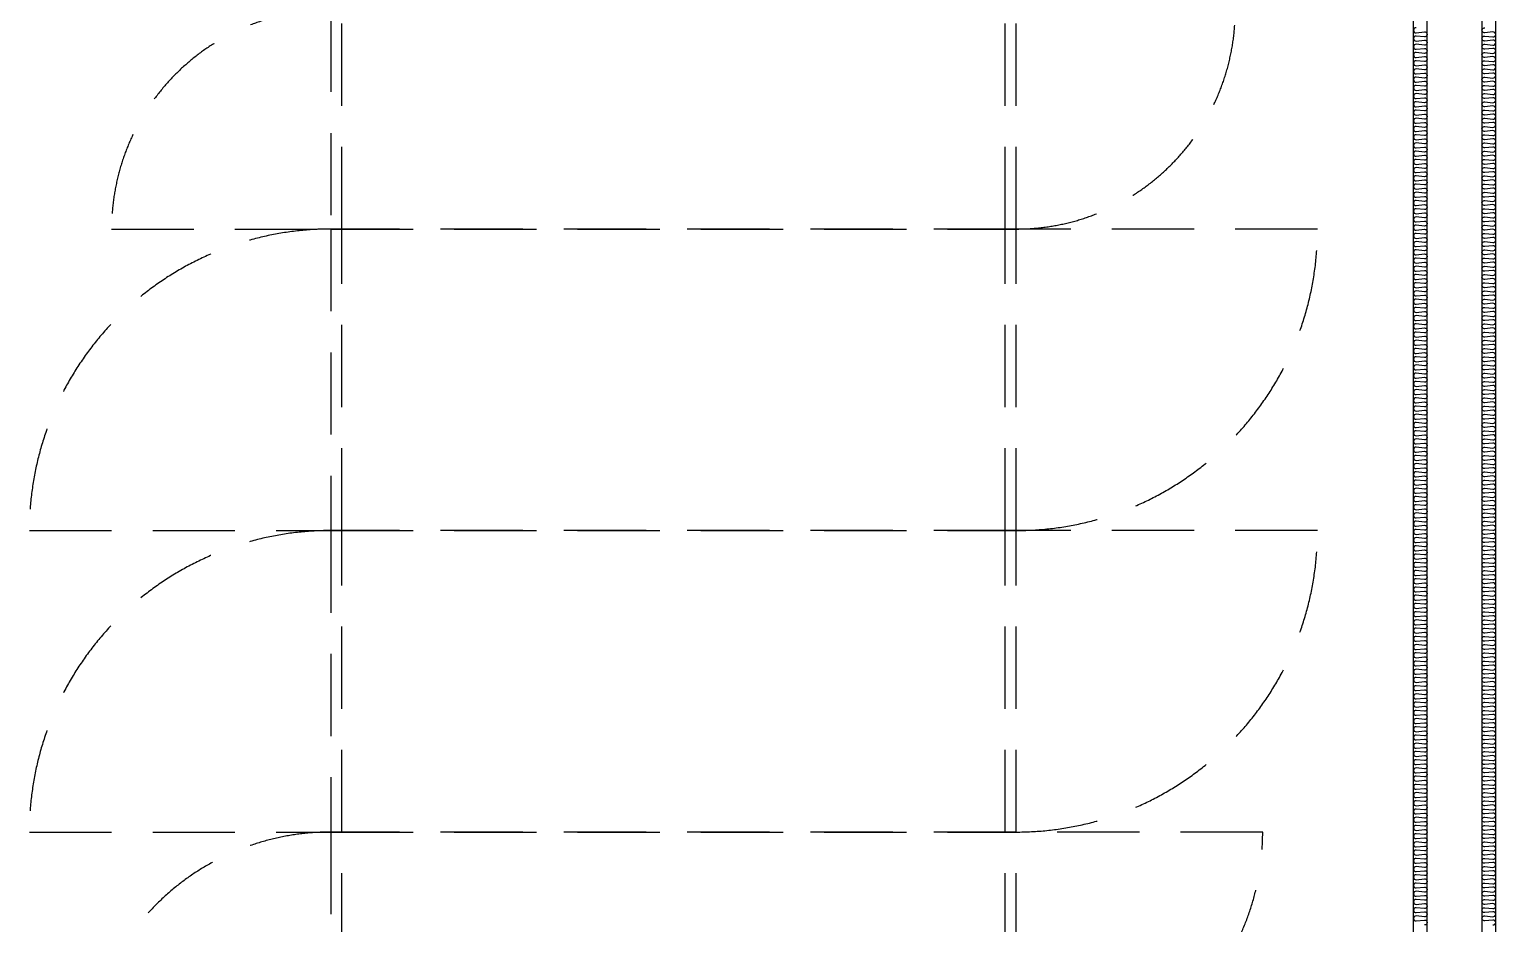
# Model space of a CAD drawing. Header units: millimetres. Extents: x -95754 to 177808, y 34455 to 150605.
# Drawn here: x 129554 to 134904, y 135071 to 138334 of the extents above; entities that cross this region are included whole.
import ezdxf

# ---------------------------------------------------------------- set-up
doc = ezdxf.new("R2010")
doc.units = ezdxf.units.MM
doc.header["$LTSCALE"] = 300
doc.linetypes.add('H1', pattern=[1.5, 1, -0.5])
for name, color, linetype in [('------00 Switch Gear', 8, 'Continuous'), ('A-ETC-전기', 253, 'H1'), ('A-WALL-D', 7, 'Continuous'), ('ISL', 251, 'Continuous')]:
    doc.layers.add(name, color=color, linetype=linetype)

# ---------------------------------------------------------------- blocks, each defined once
blk = doc.blocks.new('800X2500')
at = {"layer": 'A-ETC-전기'}
for p, q in [((-2460, 800), (-2460, 0)), ((800, 800), (-42, 800)), ((-40, 800), (-40, 0)), ((-3300, 0), (-2458, 0))]:
    blk.add_line(p, q, dxfattribs=at)
blk.add_lwpolyline([(-2500, 800), (-2500, 0), (0, 0), (0, 800)], close=True, dxfattribs=at)
for centre, start, end in [((-2500, 0), 90, 180), ((0, 800), 270, 0)]:
    blk.add_arc(centre, 800, start, end, dxfattribs=at)
blk = doc.blocks.new('1100X2500')
at = {"layer": 'A-ETC-전기'}
for p, q in [((-2460, 1100), (-2460, 0)), ((1100, 1100), (-42, 1100)), ((-40, 1100), (-40, 0)), ((-3600, 0), (-2458, 0))]:
    blk.add_line(p, q, dxfattribs=at)
at = {"layer": 'A-ETC-전기', "elevation": 0}
blk.add_lwpolyline([(-2500, 1100), (-2500, 0), (0, 0), (0, 1100)], close=True, dxfattribs=at)
at = {"layer": 'A-ETC-전기'}
for centre, start, end in [((-2500, 0), 90, 180), ((0, 1100), 270, 0)]:
    blk.add_arc(centre, 1100, start, end, dxfattribs=at)
blk = doc.blocks.new('900X2500')
at = {"layer": 'A-ETC-전기'}
for p, q in [((-2460, 900), (-2460, 0)), ((900, 900), (-42, 900)), ((-40, 900), (-40, 0)), ((-3400, 0), (-2458, 0))]:
    blk.add_line(p, q, dxfattribs=at)
at = {"layer": 'A-ETC-전기', "elevation": 0}
blk.add_lwpolyline([(-2500, 900), (-2500, 0), (0, 0), (0, 900)], close=True, dxfattribs=at)
at = {"layer": 'A-ETC-전기'}
for centre, start, end in [((-2500, 0), 90, 180), ((0, 900), 270, 0)]:
    blk.add_arc(centre, 900, start, end, dxfattribs=at)

msp = doc.modelspace()

# ---------------------------------------------------------------- linework, layer by layer
at = {"layer": 'A-WALL-D', "elevation": 0}
msp.add_lwpolyline([(134653.6, 128755), (134653.6, 142140), (134853.6, 142140), (134853.6, 128755)], dxfattribs=at)
at = {"layer": 'ISL'}
msp.add_lwpolyline([(134603.6, 127205), (134603.6, 127405), (134053.6, 127405), (134053.6, 128805), (134603.6, 128805), (134603.6, 142140)], dxfattribs=at)
at = {"layer": 'ISL', "elevation": 0}
msp.add_lwpolyline([(134903.6, 127205), (134903.6, 127405), (135453.6, 127405), (135453.6, 128805), (134903.6, 128805), (134903.6, 142140)], dxfattribs=at)
at = {"layer": 'ISL'}
msp.add_lwpolyline([(134613.6, 138339, 0.44469), (134603.6, 138330, 0.44469), (134613.6, 138321), (134643.6, 138324, -1.108889), (134643.6, 138306), (134613.6, 138309, 0.44469), (134603.6, 138300, 0.44469), (134613.6, 138291), (134643.6, 138294, -1.108889), (134643.6, 138276), (134613.6, 138279, 0.44469), (134603.6, 138270, 0.44469), (134613.6, 138261), (134643.6, 138264, -1.108889), (134643.6, 138246), (134613.6, 138249, 0.44469), (134603.6, 138240, 0.44469), (134613.6, 138231), (134643.6, 138234, -1.108889), (134643.6, 138216), (134613.6, 138219, 0.44469), (134603.6, 138210, 0.44469), (134613.6, 138201), (134643.6, 138204, -1.108889), (134643.6, 138186), (134613.6, 138189, 0.44469), (134603.6, 138180, 0.44469), (134613.6, 138171), (134643.6, 138174, -1.108889), (134643.6, 138156), (134613.6, 138159, 0.44469), (134603.6, 138150, 0.44469), (134613.6, 138141), (134643.6, 138144, -1.108889), (134643.6, 138126), (134613.6, 138129, 0.44469), (134603.6, 138120, 0.44469), (134613.6, 138111), (134643.6, 138114, -1.108889), (134643.6, 138096), (134613.6, 138099, 0.44469), (134603.6, 138090, 0.44469), (134613.6, 138081), (134643.6, 138084, -1.108889), (134643.6, 138066), (134613.6, 138069, 0.44469), (134603.6, 138060, 0.44469), (134613.6, 138051), (134643.6, 138054, -1.108889), (134643.6, 138036), (134613.6, 138039, 0.44469), (134603.6, 138030, 0.44469), (134613.6, 138021), (134643.6, 138024, -1.108889), (134643.6, 138006), (134613.6, 138009, 0.44469), (134603.6, 138000, 0.44469), (134613.6, 137991), (134643.6, 137994, -1.108889), (134643.6, 137976), (134613.6, 137979, 0.44469), (134603.6, 137970, 0.44469), (134613.6, 137961), (134643.6, 137964, -1.108889), (134643.6, 137946), (134613.6, 137949, 0.44469), (134603.6, 137940, 0.44469), (134613.6, 137931), (134643.6, 137934, -1.108889), (134643.6, 137916), (134613.6, 137919, 0.44469), (134603.6, 137910, 0.44469), (134613.6, 137901), (134643.6, 137904, -1.108889), (134643.6, 137886), (134613.6, 137889, 0.44469), (134603.6, 137880, 0.44469), (134613.6, 137871), (134643.6, 137874, -1.108889), (134643.6, 137856), (134613.6, 137859, 0.44469), (134603.6, 137850, 0.44469), (134613.6, 137841), (134643.6, 137844, -1.108889), (134643.6, 137826), (134613.6, 137829, 0.44469), (134603.6, 137820, 0.44469), (134613.6, 137811), (134643.6, 137814, -1.108889), (134643.6, 137796), (134613.6, 137799, 0.44469), (134603.6, 137790, 0.44469), (134613.6, 137781), (134643.6, 137784, -1.108889), (134643.6, 137766), (134613.6, 137769, 0.44469), (134603.6, 137760, 0.44469), (134613.6, 137751), (134643.6, 137754, -1.108889), (134643.6, 137736), (134613.6, 137739, 0.44469), (134603.6, 137730, 0.44469), (134613.6, 137721), (134643.6, 137724, -1.108889), (134643.6, 137706), (134613.6, 137709, 0.44469), (134603.6, 137700, 0.44469), (134613.6, 137691), (134643.6, 137694, -1.108889), (134643.6, 137676), (134613.6, 137679, 0.44469), (134603.6, 137670, 0.44469), (134613.6, 137661), (134643.6, 137664, -1.108889), (134643.6, 137646), (134613.6, 137649, 0.44469), (134603.6, 137640, 0.44469), (134613.6, 137631), (134643.6, 137634, -1.108889), (134643.6, 137616), (134613.6, 137619, 0.44469), (134603.6, 137610, 0.44469), (134613.6, 137601), (134643.6, 137604, -1.108889), (134643.6, 137586), (134613.6, 137589, 0.44469), (134603.6, 137580, 0.44469), (134613.6, 137571), (134643.6, 137574, -1.108889), (134643.6, 137556), (134613.6, 137559, 0.44469), (134603.6, 137550, 0.44469), (134613.6, 137541), (134643.6, 137544, -1.108889), (134643.6, 137526), (134613.6, 137529, 0.44469), (134603.6, 137520, 0.44469), (134613.6, 137511), (134643.6, 137514, -1.108889), (134643.6, 137496), (134613.6, 137499, 0.44469), (134603.6, 137490, 0.44469), (134613.6, 137481), (134643.6, 137484, -1.108889), (134643.6, 137466), (134613.6, 137469, 0.44469), (134603.6, 137460, 0.44469), (134613.6, 137451), (134643.6, 137454, -1.108889), (134643.6, 137436), (134613.6, 137439, 0.44469), (134603.6, 137430, 0.44469), (134613.6, 137421), (134643.6, 137424, -1.108889), (134643.6, 137406), (134613.6, 137409, 0.44469), (134603.6, 137400, 0.44469), (134613.6, 137391), (134643.6, 137394, -1.108889), (134643.6, 137376), (134613.6, 137379, 0.44469), (134603.6, 137370, 0.44469), (134613.6, 137361), (134643.6, 137364, -1.108889), (134643.6, 137346), (134613.6, 137349, 0.44469), (134603.6, 137340, 0.44469), (134613.6, 137331), (134643.6, 137334, -1.108889), (134643.6, 137316), (134613.6, 137319, 0.44469), (134603.6, 137310, 0.44469), (134613.6, 137301), (134643.6, 137304, -1.108889), (134643.6, 137286), (134613.6, 137289, 0.44469), (134603.6, 137280, 0.44469), (134613.6, 137271), (134643.6, 137274, -1.108889), (134643.6, 137256), (134613.6, 137259, 0.44469), (134603.6, 137250, 0.44469), (134613.6, 137241), (134643.6, 137244, -1.108889), (134643.6, 137226), (134613.6, 137229, 0.44469), (134603.6, 137220, 0.44469), (134613.6, 137211), (134643.6, 137214, -1.108889), (134643.6, 137196), (134613.6, 137199, 0.44469), (134603.6, 137190, 0.44469), (134613.6, 137181), (134643.6, 137184, -1.108889), (134643.6, 137166), (134613.6, 137169, 0.44469), (134603.6, 137160, 0.44469), (134613.6, 137151), (134643.6, 137154, -1.108889), (134643.6, 137136), (134613.6, 137139, 0.44469), (134603.6, 137130, 0.44469), (134613.6, 137121), (134643.6, 137124, -1.108889), (134643.6, 137106), (134613.6, 137109, 0.44469), (134603.6, 137100, 0.44469), (134613.6, 137091), (134643.6, 137094, -1.108889), (134643.6, 137076), (134613.6, 137079, 0.44469), (134603.6, 137070, 0.44469), (134613.6, 137061), (134643.6, 137064, -1.108889), (134643.6, 137046), (134613.6, 137049, 0.44469), (134603.6, 137040, 0.44469), (134613.6, 137031), (134643.6, 137034, -1.108889), (134643.6, 137016), (134613.6, 137019, 0.44469), (134603.6, 137010, 0.44469), (134613.6, 137001), (134643.6, 137004, -1.108889), (134643.6, 136986), (134613.6, 136989, 0.44469), (134603.6, 136980, 0.44469), (134613.6, 136971), (134643.6, 136974, -1.108889), (134643.6, 136956), (134613.6, 136959, 0.44469), (134603.6, 136950, 0.44469), (134613.6, 136941), (134643.6, 136944, -1.108889), (134643.6, 136926), (134613.6, 136929, 0.44469), (134603.6, 136920, 0.44469), (134613.6, 136911), (134643.6, 136914, -1.108889), (134643.6, 136896), (134613.6, 136899, 0.44469), (134603.6, 136890, 0.44469), (134613.6, 136881), (134643.6, 136884, -1.108889), (134643.6, 136866), (134613.6, 136869, 0.44469), (134603.6, 136860, 0.44469), (134613.6, 136851), (134643.6, 136854, -1.108889), (134643.6, 136836), (134613.6, 136839, 0.44469), (134603.6, 136830, 0.44469), (134613.6, 136821), (134643.6, 136824, -1.108889), (134643.6, 136806), (134613.6, 136809, 0.44469), (134603.6, 136800, 0.44469), (134613.6, 136791), (134643.6, 136794, -1.108889), (134643.6, 136776), (134613.6, 136779, 0.44469), (134603.6, 136770, 0.44469), (134613.6, 136761), (134643.6, 136764, -1.108889), (134643.6, 136746), (134613.6, 136749, 0.44469), (134603.6, 136740, 0.44469), (134613.6, 136731), (134643.6, 136734, -1.108889), (134643.6, 136716), (134613.6, 136719, 0.44469), (134603.6, 136710, 0.44469), (134613.6, 136701), (134643.6, 136704, -1.108889), (134643.6, 136686), (134613.6, 136689, 0.44469), (134603.6, 136680, 0.44469), (134613.6, 136671), (134643.6, 136674, -1.108889), (134643.6, 136656), (134613.6, 136659, 0.44469), (134603.6, 136650, 0.44469), (134613.6, 136641), (134643.6, 136644, -1.108889), (134643.6, 136626), (134613.6, 136629, 0.44469), (134603.6, 136620, 0.44469), (134613.6, 136611), (134643.6, 136614, -1.108889), (134643.6, 136596), (134613.6, 136599, 0.44469), (134603.6, 136590, 0.44469), (134613.6, 136581), (134643.6, 136584, -1.108889), (134643.6, 136566), (134613.6, 136569, 0.44469), (134603.6, 136560, 0.44469), (134613.6, 136551), (134643.6, 136554, -1.108889), (134643.6, 136536), (134613.6, 136539, 0.44469), (134603.6, 136530, 0.44469), (134613.6, 136521), (134643.6, 136524, -1.108889), (134643.6, 136506), (134613.6, 136509, 0.44469), (134603.6, 136500, 0.44469), (134613.6, 136491), (134643.6, 136494, -1.108889), (134643.6, 136476), (134613.6, 136479, 0.44469), (134603.6, 136470, 0.44469), (134613.6, 136461), (134643.6, 136464, -1.108889), (134643.6, 136446), (134613.6, 136449, 0.44469), (134603.6, 136440, 0.44469), (134613.6, 136431), (134643.6, 136434, -1.108889), (134643.6, 136416), (134613.6, 136419, 0.44469), (134603.6, 136410, 0.44469), (134613.6, 136401), (134643.6, 136404, -1.108889), (134643.6, 136386), (134613.6, 136389, 0.44469), (134603.6, 136380, 0.44469), (134613.6, 136371), (134643.6, 136374, -1.108889), (134643.6, 136356), (134613.6, 136359, 0.44469), (134603.6, 136350, 0.44469), (134613.6, 136341), (134643.6, 136344, -1.108889), (134643.6, 136326), (134613.6, 136329, 0.44469), (134603.6, 136320, 0.44469), (134613.6, 136311), (134643.6, 136314, -1.108889), (134643.6, 136296), (134613.6, 136299, 0.44469), (134603.6, 136290, 0.44469), (134613.6, 136281), (134643.6, 136284, -1.108889), (134643.6, 136266), (134613.6, 136269, 0.44469), (134603.6, 136260, 0.44469), (134613.6, 136251), (134643.6, 136254, -1.108889), (134643.6, 136236), (134613.6, 136239, 0.44469), (134603.6, 136230, 0.44469), (134613.6, 136221), (134643.6, 136224, -1.108889), (134643.6, 136206), (134613.6, 136209, 0.44469), (134603.6, 136200, 0.44469), (134613.6, 136191), (134643.6, 136194, -1.108889), (134643.6, 136176), (134613.6, 136179, 0.44469), (134603.6, 136170, 0.44469), (134613.6, 136161), (134643.6, 136164, -1.108889), (134643.6, 136146), (134613.6, 136149, 0.44469), (134603.6, 136140, 0.44469), (134613.6, 136131), (134643.6, 136134, -1.108889), (134643.6, 136116), (134613.6, 136119, 0.44469), (134603.6, 136110, 0.44469), (134613.6, 136101), (134643.6, 136104, -1.108889), (134643.6, 136086), (134613.6, 136089, 0.44469), (134603.6, 136080, 0.44469), (134613.6, 136071), (134643.6, 136074, -1.108889), (134643.6, 136056), (134613.6, 136059, 0.44469), (134603.6, 136050, 0.44469), (134613.6, 136041), (134643.6, 136044, -1.108889), (134643.6, 136026), (134613.6, 136029, 0.44469), (134603.6, 136020, 0.44469), (134613.6, 136011), (134643.6, 136014, -1.108889), (134643.6, 135996), (134613.6, 135999, 0.44469), (134603.6, 135990, 0.44469), (134613.6, 135981), (134643.6, 135984, -1.108889), (134643.6, 135966), (134613.6, 135969, 0.44469), (134603.6, 135960, 0.44469), (134613.6, 135951), (134643.6, 135954, -1.108889), (134643.6, 135936), (134613.6, 135939, 0.44469), (134603.6, 135930, 0.44469), (134613.6, 135921), (134643.6, 135924, -1.108889), (134643.6, 135906), (134613.6, 135909, 0.44469), (134603.6, 135900, 0.44469), (134613.6, 135891), (134643.6, 135894, -1.108889), (134643.6, 135876), (134613.6, 135879, 0.44469), (134603.6, 135870, 0.44469), (134613.6, 135861), (134643.6, 135864, -1.108889), (134643.6, 135846), (134613.6, 135849, 0.44469), (134603.6, 135840, 0.44469), (134613.6, 135831), (134643.6, 135834, -1.108889), (134643.6, 135816), (134613.6, 135819, 0.44469), (134603.6, 135810, 0.44469), (134613.6, 135801), (134643.6, 135804, -1.108889), (134643.6, 135786), (134613.6, 135789, 0.44469), (134603.6, 135780, 0.44469), (134613.6, 135771), (134643.6, 135774, -1.108889), (134643.6, 135756), (134613.6, 135759, 0.44469), (134603.6, 135750, 0.44469), (134613.6, 135741), (134643.6, 135744, -1.108889), (134643.6, 135726), (134613.6, 135729, 0.44469), (134603.6, 135720, 0.44469), (134613.6, 135711), (134643.6, 135714, -1.108889), (134643.6, 135696), (134613.6, 135699, 0.44469), (134603.6, 135690, 0.44469), (134613.6, 135681), (134643.6, 135684, -1.108889), (134643.6, 135666), (134613.6, 135669, 0.44469), (134603.6, 135660, 0.44469), (134613.6, 135651), (134643.6, 135654, -1.108889), (134643.6, 135636), (134613.6, 135639, 0.44469), (134603.6, 135630, 0.44469), (134613.6, 135621), (134643.6, 135624, -1.108889), (134643.6, 135606), (134613.6, 135609, 0.44469), (134603.6, 135600, 0.44469), (134613.6, 135591), (134643.6, 135594, -1.108889), (134643.6, 135576), (134613.6, 135579, 0.44469), (134603.6, 135570, 0.44469), (134613.6, 135561), (134643.6, 135564, -1.108889), (134643.6, 135546), (134613.6, 135549, 0.44469), (134603.6, 135540, 0.44469), (134613.6, 135531), (134643.6, 135534, -1.108889), (134643.6, 135516), (134613.6, 135519, 0.44469), (134603.6, 135510, 0.44469), (134613.6, 135501), (134643.6, 135504, -1.108889), (134643.6, 135486), (134613.6, 135489, 0.44469), (134603.6, 135480, 0.44469), (134613.6, 135471), (134643.6, 135474, -1.108889), (134643.6, 135456), (134613.6, 135459, 0.44469), (134603.6, 135450, 0.44469), (134613.6, 135441), (134643.6, 135444, -1.108889), (134643.6, 135426), (134613.6, 135429, 0.44469), (134603.6, 135420, 0.44469), (134613.6, 135411), (134643.6, 135414, -1.108889), (134643.6, 135396), (134613.6, 135399, 0.44469), (134603.6, 135390, 0.44469), (134613.6, 135381), (134643.6, 135384, -1.108889), (134643.6, 135366), (134613.6, 135369, 0.44469), (134603.6, 135360, 0.44469), (134613.6, 135351), (134643.6, 135354, -1.108889), (134643.6, 135336), (134613.6, 135339, 0.44469), (134603.6, 135330, 0.44469), (134613.6, 135321), (134643.6, 135324, -1.108889), (134643.6, 135306), (134613.6, 135309, 0.44469), (134603.6, 135300, 0.44469), (134613.6, 135291), (134643.6, 135294, -1.108889), (134643.6, 135276), (134613.6, 135279, 0.44469), (134603.6, 135270, 0.44469), (134613.6, 135261), (134643.6, 135264, -1.108889), (134643.6, 135246), (134613.6, 135249, 0.44469), (134603.6, 135240, 0.44469), (134613.6, 135231), (134643.6, 135234, -1.108889), (134643.6, 135216), (134613.6, 135219, 0.44469), (134603.6, 135210, 0.44469), (134613.6, 135201), (134643.6, 135204, -1.108889), (134643.6, 135186), (134613.6, 135189, 0.44469), (134603.6, 135180, 0.44469), (134613.6, 135171), (134643.6, 135174, -1.108889), (134643.6, 135156), (134613.6, 135159, 0.44469), (134603.6, 135150, 0.44469), (134613.6, 135141), (134643.6, 135144, -1.108889), (134643.6, 135126), (134613.6, 135129, 0.44469), (134603.6, 135120, 0.44469), (134613.6, 135111), (134643.6, 135114, -1.108889), (134643.6, 135096), (134613.6, 135099, 0.44469), (134603.6, 135090, 0.44469), (134613.6, 135081), (134643.6, 135084, -1.108889), (134643.6, 135066)], format="xyb", dxfattribs=at)
at = {"layer": 'ISL', "elevation": 0}
msp.add_lwpolyline([(134893.6, 135066, 0.44469), (134903.6, 135075, 0.44469), (134893.6, 135084), (134863.6, 135081, -1.108889), (134863.6, 135099), (134893.6, 135096, 0.44469), (134903.6, 135105, 0.44469), (134893.6, 135114), (134863.6, 135111, -1.108889), (134863.6, 135129), (134893.6, 135126, 0.44469), (134903.6, 135135, 0.44469), (134893.6, 135144), (134863.6, 135141, -1.108889), (134863.6, 135159), (134893.6, 135156, 0.44469), (134903.6, 135165, 0.44469), (134893.6, 135174), (134863.6, 135171, -1.108889), (134863.6, 135189), (134893.6, 135186, 0.44469), (134903.6, 135195, 0.44469), (134893.6, 135204), (134863.6, 135201, -1.108889), (134863.6, 135219), (134893.6, 135216, 0.44469), (134903.6, 135225, 0.44469), (134893.6, 135234), (134863.6, 135231, -1.108889), (134863.6, 135249), (134893.6, 135246, 0.44469), (134903.6, 135255, 0.44469), (134893.6, 135264), (134863.6, 135261, -1.108889), (134863.6, 135279), (134893.6, 135276, 0.44469), (134903.6, 135285, 0.44469), (134893.6, 135294), (134863.6, 135291, -1.108889), (134863.6, 135309), (134893.6, 135306, 0.44469), (134903.6, 135315, 0.44469), (134893.6, 135324), (134863.6, 135321, -1.108889), (134863.6, 135339), (134893.6, 135336, 0.44469), (134903.6, 135345, 0.44469), (134893.6, 135354), (134863.6, 135351, -1.108889), (134863.6, 135369), (134893.6, 135366, 0.44469), (134903.6, 135375, 0.44469), (134893.6, 135384), (134863.6, 135381, -1.108889), (134863.6, 135399), (134893.6, 135396, 0.44469), (134903.6, 135405, 0.44469), (134893.6, 135414), (134863.6, 135411, -1.108889), (134863.6, 135429), (134893.6, 135426, 0.44469), (134903.6, 135435, 0.44469), (134893.6, 135444), (134863.6, 135441, -1.108889), (134863.6, 135459), (134893.6, 135456, 0.44469), (134903.6, 135465, 0.44469), (134893.6, 135474), (134863.6, 135471, -1.108889), (134863.6, 135489), (134893.6, 135486, 0.44469), (134903.6, 135495, 0.44469), (134893.6, 135504), (134863.6, 135501, -1.108889), (134863.6, 135519), (134893.6, 135516, 0.44469), (134903.6, 135525, 0.44469), (134893.6, 135534), (134863.6, 135531, -1.108889), (134863.6, 135549), (134893.6, 135546, 0.44469), (134903.6, 135555, 0.44469), (134893.6, 135564), (134863.6, 135561, -1.108889), (134863.6, 135579), (134893.6, 135576, 0.44469), (134903.6, 135585, 0.44469), (134893.6, 135594), (134863.6, 135591, -1.108889), (134863.6, 135609), (134893.6, 135606, 0.44469), (134903.6, 135615, 0.44469), (134893.6, 135624), (134863.6, 135621, -1.108889), (134863.6, 135639), (134893.6, 135636, 0.44469), (134903.6, 135645, 0.44469), (134893.6, 135654), (134863.6, 135651, -1.108889), (134863.6, 135669), (134893.6, 135666, 0.44469), (134903.6, 135675, 0.44469), (134893.6, 135684), (134863.6, 135681, -1.108889), (134863.6, 135699), (134893.6, 135696, 0.44469), (134903.6, 135705, 0.44469), (134893.6, 135714), (134863.6, 135711, -1.108889), (134863.6, 135729), (134893.6, 135726, 0.44469), (134903.6, 135735, 0.44469), (134893.6, 135744), (134863.6, 135741, -1.108889), (134863.6, 135759), (134893.6, 135756, 0.44469), (134903.6, 135765, 0.44469), (134893.6, 135774), (134863.6, 135771, -1.108889), (134863.6, 135789), (134893.6, 135786, 0.44469), (134903.6, 135795, 0.44469), (134893.6, 135804), (134863.6, 135801, -1.108889), (134863.6, 135819), (134893.6, 135816, 0.44469), (134903.6, 135825, 0.44469), (134893.6, 135834), (134863.6, 135831, -1.108889), (134863.6, 135849), (134893.6, 135846, 0.44469), (134903.6, 135855, 0.44469), (134893.6, 135864), (134863.6, 135861, -1.108889), (134863.6, 135879), (134893.6, 135876, 0.44469), (134903.6, 135885, 0.44469), (134893.6, 135894), (134863.6, 135891, -1.108889), (134863.6, 135909), (134893.6, 135906, 0.44469), (134903.6, 135915, 0.44469), (134893.6, 135924), (134863.6, 135921, -1.108889), (134863.6, 135939), (134893.6, 135936, 0.44469), (134903.6, 135945, 0.44469), (134893.6, 135954), (134863.6, 135951, -1.108889), (134863.6, 135969), (134893.6, 135966, 0.44469), (134903.6, 135975, 0.44469), (134893.6, 135984), (134863.6, 135981, -1.108889), (134863.6, 135999), (134893.6, 135996, 0.44469), (134903.6, 136005, 0.44469), (134893.6, 136014), (134863.6, 136011, -1.108889), (134863.6, 136029), (134893.6, 136026, 0.44469), (134903.6, 136035, 0.44469), (134893.6, 136044), (134863.6, 136041, -1.108889), (134863.6, 136059), (134893.6, 136056, 0.44469), (134903.6, 136065, 0.44469), (134893.6, 136074), (134863.6, 136071, -1.108889), (134863.6, 136089), (134893.6, 136086, 0.44469), (134903.6, 136095, 0.44469), (134893.6, 136104), (134863.6, 136101, -1.108889), (134863.6, 136119), (134893.6, 136116, 0.44469), (134903.6, 136125, 0.44469), (134893.6, 136134), (134863.6, 136131, -1.108889), (134863.6, 136149), (134893.6, 136146, 0.44469), (134903.6, 136155, 0.44469), (134893.6, 136164), (134863.6, 136161, -1.108889), (134863.6, 136179), (134893.6, 136176, 0.44469), (134903.6, 136185, 0.44469), (134893.6, 136194), (134863.6, 136191, -1.108889), (134863.6, 136209), (134893.6, 136206, 0.44469), (134903.6, 136215, 0.44469), (134893.6, 136224), (134863.6, 136221, -1.108889), (134863.6, 136239), (134893.6, 136236, 0.44469), (134903.6, 136245, 0.44469), (134893.6, 136254), (134863.6, 136251, -1.108889), (134863.6, 136269), (134893.6, 136266, 0.44469), (134903.6, 136275, 0.44469), (134893.6, 136284), (134863.6, 136281, -1.108889), (134863.6, 136299), (134893.6, 136296, 0.44469), (134903.6, 136305, 0.44469), (134893.6, 136314), (134863.6, 136311, -1.108889), (134863.6, 136329), (134893.6, 136326, 0.44469), (134903.6, 136335, 0.44469), (134893.6, 136344), (134863.6, 136341, -1.108889), (134863.6, 136359), (134893.6, 136356, 0.44469), (134903.6, 136365, 0.44469), (134893.6, 136374), (134863.6, 136371, -1.108889), (134863.6, 136389), (134893.6, 136386, 0.44469), (134903.6, 136395, 0.44469), (134893.6, 136404), (134863.6, 136401, -1.108889), (134863.6, 136419), (134893.6, 136416, 0.44469), (134903.6, 136425, 0.44469), (134893.6, 136434), (134863.6, 136431, -1.108889), (134863.6, 136449), (134893.6, 136446, 0.44469), (134903.6, 136455, 0.44469), (134893.6, 136464), (134863.6, 136461, -1.108889), (134863.6, 136479), (134893.6, 136476, 0.44469), (134903.6, 136485, 0.44469), (134893.6, 136494), (134863.6, 136491, -1.108889), (134863.6, 136509), (134893.6, 136506, 0.44469), (134903.6, 136515, 0.44469), (134893.6, 136524), (134863.6, 136521, -1.108889), (134863.6, 136539), (134893.6, 136536, 0.44469), (134903.6, 136545, 0.44469), (134893.6, 136554), (134863.6, 136551, -1.108889), (134863.6, 136569), (134893.6, 136566, 0.44469), (134903.6, 136575, 0.44469), (134893.6, 136584), (134863.6, 136581, -1.108889), (134863.6, 136599), (134893.6, 136596, 0.44469), (134903.6, 136605, 0.44469), (134893.6, 136614), (134863.6, 136611, -1.108889), (134863.6, 136629), (134893.6, 136626, 0.44469), (134903.6, 136635, 0.44469), (134893.6, 136644), (134863.6, 136641, -1.108889), (134863.6, 136659), (134893.6, 136656, 0.44469), (134903.6, 136665, 0.44469), (134893.6, 136674), (134863.6, 136671, -1.108889), (134863.6, 136689), (134893.6, 136686, 0.44469), (134903.6, 136695, 0.44469), (134893.6, 136704), (134863.6, 136701, -1.108889), (134863.6, 136719), (134893.6, 136716, 0.44469), (134903.6, 136725, 0.44469), (134893.6, 136734), (134863.6, 136731, -1.108889), (134863.6, 136749), (134893.6, 136746, 0.44469), (134903.6, 136755, 0.44469), (134893.6, 136764), (134863.6, 136761, -1.108889), (134863.6, 136779), (134893.6, 136776, 0.44469), (134903.6, 136785, 0.44469), (134893.6, 136794), (134863.6, 136791, -1.108889), (134863.6, 136809), (134893.6, 136806, 0.44469), (134903.6, 136815, 0.44469), (134893.6, 136824), (134863.6, 136821, -1.108889), (134863.6, 136839), (134893.6, 136836, 0.44469), (134903.6, 136845, 0.44469), (134893.6, 136854), (134863.6, 136851, -1.108889), (134863.6, 136869), (134893.6, 136866, 0.44469), (134903.6, 136875, 0.44469), (134893.6, 136884), (134863.6, 136881, -1.108889), (134863.6, 136899), (134893.6, 136896, 0.44469), (134903.6, 136905, 0.44469), (134893.6, 136914), (134863.6, 136911, -1.108889), (134863.6, 136929), (134893.6, 136926, 0.44469), (134903.6, 136935, 0.44469), (134893.6, 136944), (134863.6, 136941, -1.108889), (134863.6, 136959), (134893.6, 136956, 0.44469), (134903.6, 136965, 0.44469), (134893.6, 136974), (134863.6, 136971, -1.108889), (134863.6, 136989), (134893.6, 136986, 0.44469), (134903.6, 136995, 0.44469), (134893.6, 137004), (134863.6, 137001, -1.108889), (134863.6, 137019), (134893.6, 137016, 0.44469), (134903.6, 137025, 0.44469), (134893.6, 137034), (134863.6, 137031, -1.108889), (134863.6, 137049), (134893.6, 137046, 0.44469), (134903.6, 137055, 0.44469), (134893.6, 137064), (134863.6, 137061, -1.108889), (134863.6, 137079), (134893.6, 137076, 0.44469), (134903.6, 137085, 0.44469), (134893.6, 137094), (134863.6, 137091, -1.108889), (134863.6, 137109), (134893.6, 137106, 0.44469), (134903.6, 137115, 0.44469), (134893.6, 137124), (134863.6, 137121, -1.108889), (134863.6, 137139), (134893.6, 137136, 0.44469), (134903.6, 137145, 0.44469), (134893.6, 137154), (134863.6, 137151, -1.108889), (134863.6, 137169), (134893.6, 137166, 0.44469), (134903.6, 137175, 0.44469), (134893.6, 137184), (134863.6, 137181, -1.108889), (134863.6, 137199), (134893.6, 137196, 0.44469), (134903.6, 137205, 0.44469), (134893.6, 137214), (134863.6, 137211, -1.108889), (134863.6, 137229), (134893.6, 137226, 0.44469), (134903.6, 137235, 0.44469), (134893.6, 137244), (134863.6, 137241, -1.108889), (134863.6, 137259), (134893.6, 137256, 0.44469), (134903.6, 137265, 0.44469), (134893.6, 137274), (134863.6, 137271, -1.108889), (134863.6, 137289), (134893.6, 137286, 0.44469), (134903.6, 137295, 0.44469), (134893.6, 137304), (134863.6, 137301, -1.108889), (134863.6, 137319), (134893.6, 137316, 0.44469), (134903.6, 137325, 0.44469), (134893.6, 137334), (134863.6, 137331, -1.108889), (134863.6, 137349), (134893.6, 137346, 0.44469), (134903.6, 137355, 0.44469), (134893.6, 137364), (134863.6, 137361, -1.108889), (134863.6, 137379), (134893.6, 137376, 0.44469), (134903.6, 137385, 0.44469), (134893.6, 137394), (134863.6, 137391, -1.108889), (134863.6, 137409), (134893.6, 137406, 0.44469), (134903.6, 137415, 0.44469), (134893.6, 137424), (134863.6, 137421, -1.108889), (134863.6, 137439), (134893.6, 137436, 0.44469), (134903.6, 137445, 0.44469), (134893.6, 137454), (134863.6, 137451, -1.108889), (134863.6, 137469), (134893.6, 137466, 0.44469), (134903.6, 137475, 0.44469), (134893.6, 137484), (134863.6, 137481, -1.108889), (134863.6, 137499), (134893.6, 137496, 0.44469), (134903.6, 137505, 0.44469), (134893.6, 137514), (134863.6, 137511, -1.108889), (134863.6, 137529), (134893.6, 137526, 0.44469), (134903.6, 137535, 0.44469), (134893.6, 137544), (134863.6, 137541, -1.108889), (134863.6, 137559), (134893.6, 137556, 0.44469), (134903.6, 137565, 0.44469), (134893.6, 137574), (134863.6, 137571, -1.108889), (134863.6, 137589), (134893.6, 137586, 0.44469), (134903.6, 137595, 0.44469), (134893.6, 137604), (134863.6, 137601, -1.108889), (134863.6, 137619), (134893.6, 137616, 0.44469), (134903.6, 137625, 0.44469), (134893.6, 137634), (134863.6, 137631, -1.108889), (134863.6, 137649), (134893.6, 137646, 0.44469), (134903.6, 137655, 0.44469), (134893.6, 137664), (134863.6, 137661, -1.108889), (134863.6, 137679), (134893.6, 137676, 0.44469), (134903.6, 137685, 0.44469), (134893.6, 137694), (134863.6, 137691, -1.108889), (134863.6, 137709), (134893.6, 137706, 0.44469), (134903.6, 137715, 0.44469), (134893.6, 137724), (134863.6, 137721, -1.108889), (134863.6, 137739), (134893.6, 137736, 0.44469), (134903.6, 137745, 0.44469), (134893.6, 137754), (134863.6, 137751, -1.108889), (134863.6, 137769), (134893.6, 137766, 0.44469), (134903.6, 137775, 0.44469), (134893.6, 137784), (134863.6, 137781, -1.108889), (134863.6, 137799), (134893.6, 137796, 0.44469), (134903.6, 137805, 0.44469), (134893.6, 137814), (134863.6, 137811, -1.108889), (134863.6, 137829), (134893.6, 137826, 0.44469), (134903.6, 137835, 0.44469), (134893.6, 137844), (134863.6, 137841, -1.108889), (134863.6, 137859), (134893.6, 137856, 0.44469), (134903.6, 137865, 0.44469), (134893.6, 137874), (134863.6, 137871, -1.108889), (134863.6, 137889), (134893.6, 137886, 0.44469), (134903.6, 137895, 0.44469), (134893.6, 137904), (134863.6, 137901, -1.108889), (134863.6, 137919), (134893.6, 137916, 0.44469), (134903.6, 137925, 0.44469), (134893.6, 137934), (134863.6, 137931, -1.108889), (134863.6, 137949), (134893.6, 137946, 0.44469), (134903.6, 137955, 0.44469), (134893.6, 137964), (134863.6, 137961, -1.108889), (134863.6, 137979), (134893.6, 137976, 0.44469), (134903.6, 137985, 0.44469), (134893.6, 137994), (134863.6, 137991, -1.108889), (134863.6, 138009), (134893.6, 138006, 0.44469), (134903.6, 138015, 0.44469), (134893.6, 138024), (134863.6, 138021, -1.108889), (134863.6, 138039), (134893.6, 138036, 0.44469), (134903.6, 138045, 0.44469), (134893.6, 138054), (134863.6, 138051, -1.108889), (134863.6, 138069), (134893.6, 138066, 0.44469), (134903.6, 138075, 0.44469), (134893.6, 138084), (134863.6, 138081, -1.108889), (134863.6, 138099), (134893.6, 138096, 0.44469), (134903.6, 138105, 0.44469), (134893.6, 138114), (134863.6, 138111, -1.108889), (134863.6, 138129), (134893.6, 138126, 0.44469), (134903.6, 138135, 0.44469), (134893.6, 138144), (134863.6, 138141, -1.108889), (134863.6, 138159), (134893.6, 138156, 0.44469), (134903.6, 138165, 0.44469), (134893.6, 138174), (134863.6, 138171, -1.108889), (134863.6, 138189), (134893.6, 138186, 0.44469), (134903.6, 138195, 0.44469), (134893.6, 138204), (134863.6, 138201, -1.108889), (134863.6, 138219), (134893.6, 138216, 0.44469), (134903.6, 138225, 0.44469), (134893.6, 138234), (134863.6, 138231, -1.108889), (134863.6, 138249), (134893.6, 138246, 0.44469), (134903.6, 138255, 0.44469), (134893.6, 138264), (134863.6, 138261, -1.108889), (134863.6, 138279), (134893.6, 138276, 0.44469), (134903.6, 138285, 0.44469), (134893.6, 138294), (134863.6, 138291, -1.108889), (134863.6, 138309), (134893.6, 138306, 0.44469), (134903.6, 138315, 0.44469), (134893.6, 138324), (134863.6, 138321, -1.108889), (134863.6, 138339)], format="xyb", dxfattribs=at)

# ---------------------------------------------------------------- block references
at = {"layer": '------00 Switch Gear', "rotation": 180}
for name, p in [('1100X2500', (130653.6, 137605, 0)), ('1100X2500', (130653.6, 136505, 0)), ('900X2500', (130653.6, 135405, 0))]:
    msp.add_blockref(name, p, dxfattribs=at)
at = {"layer": 'A-ETC-전기', "rotation": 180}
msp.add_blockref('800X2500', (130653.6, 138405), dxfattribs=at)

doc.saveas('drawing.dxf')
